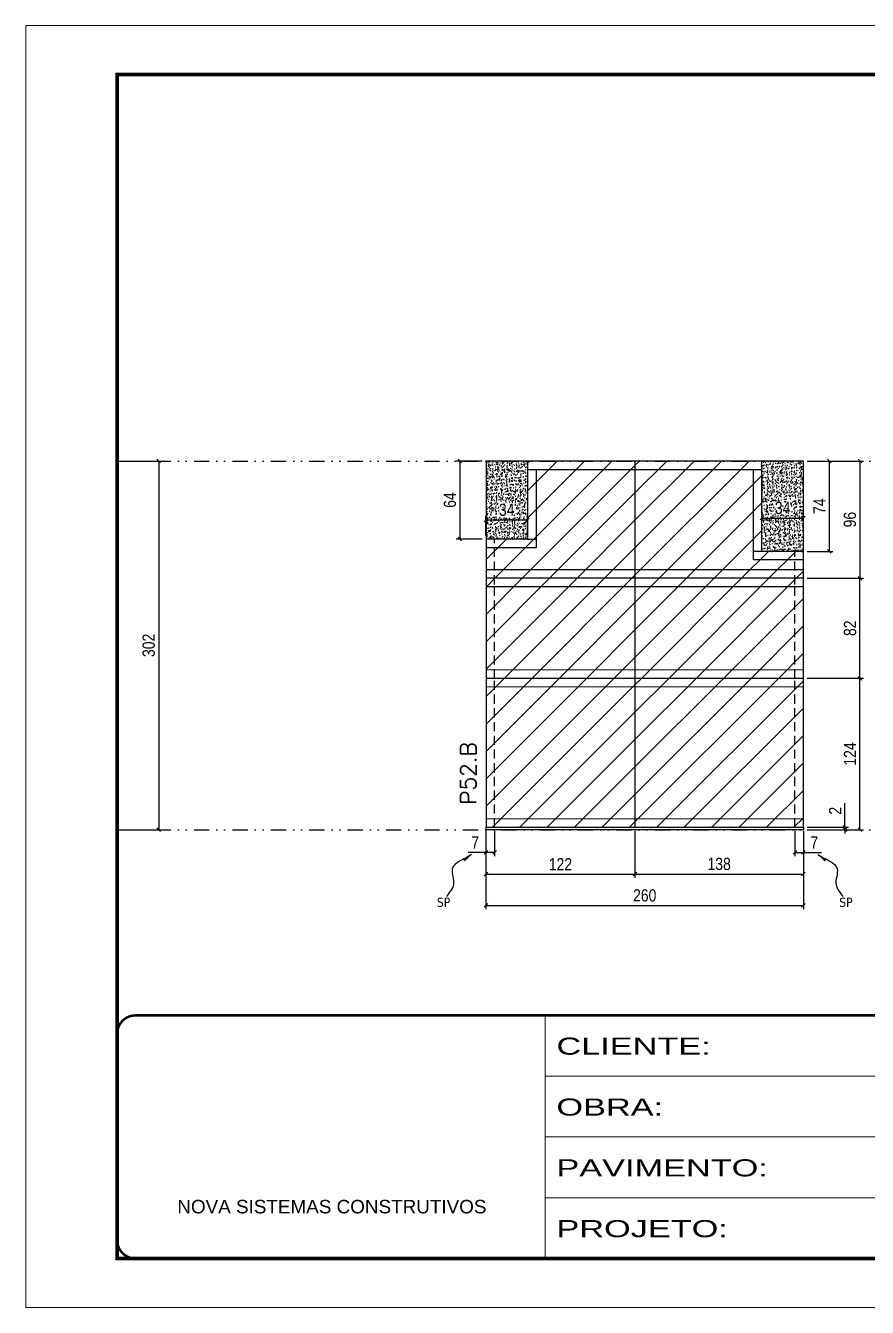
# Model space of a CAD drawing. Extents: x 2102 to 8383, y -13264 to 2718.
# Drawn here: x 3701 to 4390, y -6372 to -5322 of the extents above; entities that cross this region are included whole.
import ezdxf

# ---------------------------------------------------------------- set-up
doc = ezdxf.new("R2010")
doc.units = 0
for name, pattern in [('CONTINUO', [0]), ('DASHED', [0.75, 0.5, -0.25]), ('DIVIDE2', [0.625, 0.25, -0.125, 0, -0.125, 0, -0.125]), ('HIDDEN', [0.375, 0.25, -0.125])]:
    doc.linetypes.add(name, pattern=pattern)
for name, color, linetype in [('COTA', 241, 'Continuous'), ('Nível', 160, 'Continuous'), ('Painéis', 200, 'Continuous'), ('SARR_2.2x7', 40, 'Continuous'), ('Sarrafo de Pressão', 42, 'HIDDEN'), ('texto', 7, 'Continuous')]:
    doc.layers.add(name, color=color, linetype=linetype)
for name, color, linetype, lineweight in [('Folhas', 255, 'Continuous', 9), ('Hachura', 251, 'Continuous', 9), ('Sarr 2.2x7', 40, 'Continuous', 9), ('SARRAFO DE PRESSAO', 251, 'DASHED', 9), ('Texto Seção', 7, 'Continuous', 15)]:
    doc.layers.add(name, color=color, linetype=linetype, lineweight=lineweight)
doc.styles.add('ARIAL', font='arial.ttf')
doc.styles.add('COTA TECNICA', font='techl___.ttf', dxfattribs={"height": 10})
doc.styles.add('COTA TECNICA-50', font='techl___.ttf', dxfattribs={"height": 10})
doc.styles.add('REGUA-120', font='ROMANS.shx', dxfattribs={"height": 15})
doc.styles.get("Standard").update_dxf_attribs({"font": 'arial.ttf'})
doc.styles.add('Tecnologia', font='')
doc.styles.get('Tecnologia').set_extended_font_data('Forgotten Futurist')
doc.dimstyles.new('COTA PAINEL-50', dxfattribs={"dimtxt": 10, "dimasz": 3, "dimexe": 3, "dimexo": 3, "dimgap": 3, "dimtad": 1, "dimdec": 1, "dimzin": 12, "dimdsep": 46, "dimtxsty": 'COTA TECNICA-50', "dimblk1": 'OBLIQUE', "dimblk2": 'OBLIQUE', "dimsah": 1, "dimcen": 0.9, "dimclrd": 4, "dimclre": 4, "dimclrt": 240, "dimadec": 1, "dimazin": 3, "dimtfac": 1, "dimtdec": 1, "dimtmove": 0, "dimatfit": 3, "dimfxl": 1, "dimtolj": 1, "dimtzin": 12, "dimarcsym": 0})
doc.dimstyles.new('PAINEL', dxfattribs={"dimtxt": 10, "dimasz": 3, "dimexe": 3, "dimexo": 3, "dimgap": 3, "dimtad": 1, "dimdec": 1, "dimzin": 12, "dimdsep": 46, "dimtxsty": 'COTA TECNICA', "dimblk1": 'OBLIQUE', "dimblk2": 'OBLIQUE', "dimsah": 1, "dimcen": 0.9, "dimclrd": 4, "dimclre": 4, "dimclrt": 240, "dimadec": 1, "dimazin": 3, "dimtfac": 1, "dimtdec": 1, "dimtmove": 0, "dimatfit": 3, "dimfxl": 1, "dimtolj": 1, "dimtzin": 12, "dimarcsym": 0})
doc.dimstyles.get("Standard").update_dxf_attribs({"dimtxt": 0.18, "dimasz": 0.18, "dimexe": 0.18, "dimexo": 0.0625, "dimgap": 0.09, "dimtad": 0, "dimtih": 1, "dimtoh": 1, "dimdec": 4, "dimzin": 0, "dimdsep": 46, "dimtxsty": 'Standard', "dimcen": 0.09, "dimadec": 0, "dimazin": 0, "dimtfac": 1, "dimtdec": 4, "dimtofl": 0, "dimtmove": 0, "dimatfit": 3, "dimfxl": 1, "dimtolj": 1, "dimtzin": 0, "dimarcsym": 0})
pattern_1 = [(50, (-128517.216, -32566.6026), (5.46554007, -0.47817257), [0.5715, -6.2865]), (355, (-128517.216, -32566.6026), (-1.05730264, 5.73170536), [0.4572, -5.02921753]), (100.4514447, (-128516.7604, -32566.6424), (4.40823741, 5.25353256), [0.48570026, -5.34270734]), (46.1842, (-128517.216, -32565.0786), (8.13237123, -1.26126984), [0.85725, -9.42975]), (96.6355576, (-128516.538, -32565.184), (7.122124, 7.42278374), [0.7285507, -8.01406824]), (351.184151, (-128517.216, -32565.079), (7.122124, 7.42278374), [0.685799, -7.54379196]), (21, (-128516.454, -32565.4596), (4.54843174, -3.06795595), [0.5715, -6.2865]), (326, (-128516.454, -32565.4596), (1.85406085, 5.52563898), [0.4572, -5.0292]), (71.451445, (-128516.075, -32565.715), (6.40249258, 2.45768307), [0.48570026, -5.34269813]), (37.5, (-128517.2158, -32566.6026), (0.092658098, 2.536651166), [0, -4.96824, 0, -5.1054, 0, -5.04825]), (7.5, (-128517.2158, -32566.6026), (2.004589875, 3.005417245), [0, -2.91084, 0, -4.85394, 0, -1.92405]), (327.5, (-128518.915, -32566.6026), (4.067717855, -0.17186232), [0, -1.905, 0, -5.9436, 0, -7.8867]), (317.5, (-128519.677, -32566.6026), (4.44387544, 0.76279473), [0, -2.4765, 0, -3.94716, 0, -5.6007])]
pattern_2 = [(45, (-128517.216, -32522.603), (-11.2253202, 11.2253202), [])]

# ---------------------------------------------------------------- blocks, each defined once
blk = doc.blocks.new('9999999999')
at = {"color": 30, "linetype": 'CONTINUO'}
for p, q in [((98564.6, 34230.2), (98564.6, 34429.4)), ((98564.6, 34379.6), (99584, 34379.6)), ((98564.6, 34329.8), (99488, 34329.8)), ((98564.6, 34280), (99488, 34280))]:
    blk.add_line(p, q, dxfattribs=at)
at = {"color": 30, "linetype": 'CONTINUO', "const_width": 2}
blk.add_lwpolyline([(99584, 34230.2), (99584, 34414.4, 0.414214), (99569, 34429.4), (98229, 34429.4, 0.414214), (98214, 34414.4), (98214, 34245.2, 0.414214), (98229, 34230.2), (99584, 34230.2)], format="xyb", dxfattribs=at)
at = {"layer": 'Folhas'}
blk.add_lwpolyline([(98139, 34190.2), (99624, 34190.2), (99624, 35240.2), (98139, 35240.2)], close=True, dxfattribs=at)
at = {"layer": 'Folhas', "color": 30, "const_width": 3}
blk.add_lwpolyline([(98214, 34230.2), (99584, 34230.2), (99584, 35200.2), (98214, 35200.2)], close=True, dxfattribs=at)
at = {"color": 7, "linetype": 'Continuous', "ltscale": 5, "style": 'ARIAL'}
blk.add_text('NOVA SISTEMAS CONSTRUTIVOS', height=11.059, dxfattribs=at).set_placement((98263.2, 34267.2))
at = {"layer": 'Folhas', "color": 7, "style": 'Tecnologia', "width": 1.5}
for s, p in [('CLIENTE:', (98573.7, 34397.2)), ('OBRA:', (98573.7, 34347.3)), ('PAVIMENTO:', (98573.7, 34297.5)), ('PROJETO:', (98573.7, 34247.7))]:
    blk.add_text(s, height=14, dxfattribs=at).set_placement(p)
blk = doc.blocks.new('_Oblique')
at = {"color": 0, "linetype": 'ByBlock', "lineweight": -2}
blk.add_line((-0.5, -0.5), (0.5, 0.5), dxfattribs=at)
blk = doc.blocks.new('*D1163')
at = {"layer": 'COTA', "color": 4, "linetype": 'ByBlock', "lineweight": -2, "transparency": 16777216}
for p, q in [((3778.8, -5679.1), (3812.8, -5679.1)), ((3809.8, -5679.1), (3809.8, -5981.1)), ((3778.8, -5981.1), (3812.8, -5981.1))]:
    blk.add_line(p, q, dxfattribs=at)
at = {"layer": 'Defpoints', "color": 0, "linetype": 'ByBlock', "transparency": 16777216}
for p in [(3775.8, -5679.1), (3775.8, -5981.1), (3809.8, -5981.1)]:
    blk.add_point(p, dxfattribs=at)
at = {"layer": 'COTA', "color": 4, "linetype": 'ByBlock', "lineweight": -2, "transparency": 16777216, "xscale": 3, "yscale": 3, "zscale": 3}
for p, rotation in [((3809.8, -5679.1), 90), ((3809.8, -5981.1), 270)]:
    blk.add_blockref('_Oblique', p, dxfattribs=dict(at, rotation=rotation))
at = {"layer": 'COTA', "color": 240, "linetype": 'ByBlock', "transparency": 16777216, "insert": (3801.6, -5830.1), "char_height": 10, "attachment_point": 5, "rotation": 90, "style": 'COTA TECNICA'}
blk.add_mtext('\\A1;302', dxfattribs=at)
blk = doc.blocks.new('*D468')
at = {"layer": 'COTA', "color": 4, "lineweight": -2, "transparency": 16777216}
for p, q in [((4077.8, -5982.1), (4077.8, -6046.1)), ((4337.8, -5982.1), (4337.8, -6046.1)), ((4077.8, -6043.1), (4337.8, -6043.1))]:
    blk.add_line(p, q, dxfattribs=at)
at = {"layer": 'Defpoints', "color": 0, "transparency": 16777216}
for p in [(4077.8, -5979.1), (4337.8, -5979.1), (4337.8, -6043.1)]:
    blk.add_point(p, dxfattribs=at)
at = {"layer": 'COTA', "color": 4, "lineweight": -2, "transparency": 16777216, "xscale": 3, "yscale": 3, "zscale": 3, "rotation": 180}
blk.add_blockref('_Oblique', (4077.8, -6043.1), dxfattribs=at)
at = {"layer": 'COTA', "color": 4, "lineweight": -2, "transparency": 16777216, "xscale": 3, "yscale": 3, "zscale": 3}
blk.add_blockref('_Oblique', (4337.8, -6043.1), dxfattribs=at)
at = {"layer": 'COTA', "color": 240, "transparency": 16777216, "insert": (4207.8, -6035), "char_height": 10, "attachment_point": 5, "style": 'COTA TECNICA'}
blk.add_mtext('\\A1;260', dxfattribs=at)
blk = doc.blocks.new('*D469')
at = {"layer": 'COTA', "color": 4, "lineweight": -2, "transparency": 16777216}
for p, q in [((4077.8, -5984.1), (4077.8, -6002.7)), ((4084.8, -5982.1), (4084.8, -6002.7)), ((4077.8, -5999.7), (4063.1, -5999.7)), ((4084.8, -5999.7), (4077.8, -5999.7))]:
    blk.add_line(p, q, dxfattribs=at)
at = {"layer": 'Defpoints', "color": 0, "transparency": 16777216}
for p in [(4077.8, -5981.1), (4084.8, -5979.1), (4077.8, -5999.7)]:
    blk.add_point(p, dxfattribs=at)
at = {"layer": 'COTA', "color": 4, "lineweight": -2, "transparency": 16777216, "xscale": 3, "yscale": 3, "zscale": 3, "rotation": 180}
blk.add_blockref('_Oblique', (4077.8, -5999.7), dxfattribs=at)
at = {"layer": 'COTA', "color": 4, "lineweight": -2, "transparency": 16777216, "xscale": 3, "yscale": 3, "zscale": 3}
blk.add_blockref('_Oblique', (4084.8, -5999.7), dxfattribs=at)
at = {"layer": 'COTA', "color": 240, "transparency": 16777216, "insert": (4069, -5991.6), "char_height": 10, "attachment_point": 5, "style": 'COTA TECNICA-50'}
blk.add_mtext('\\A1;7', dxfattribs=at)
blk = doc.blocks.new('*D441')
at = {"layer": 'COTA', "color": 4, "lineweight": -2, "transparency": 16777216}
for p, q in [((4330.8, -5982.1), (4330.8, -6002.7)), ((4337.8, -5984.1), (4337.8, -6002.7)), ((4330.8, -5999.7), (4337.8, -5999.7)), ((4337.8, -5999.7), (4352.6, -5999.7))]:
    blk.add_line(p, q, dxfattribs=at)
at = {"layer": 'Defpoints', "color": 0, "transparency": 16777216}
for p in [(4330.8, -5979.1), (4337.8, -5981.1), (4337.8, -5999.7)]:
    blk.add_point(p, dxfattribs=at)
at = {"layer": 'COTA', "color": 4, "lineweight": -2, "transparency": 16777216, "xscale": 3, "yscale": 3, "zscale": 3, "rotation": 180}
blk.add_blockref('_Oblique', (4330.8, -5999.7), dxfattribs=at)
at = {"layer": 'COTA', "color": 4, "lineweight": -2, "transparency": 16777216, "xscale": 3, "yscale": 3, "zscale": 3}
blk.add_blockref('_Oblique', (4337.8, -5999.7), dxfattribs=at)
at = {"layer": 'COTA', "color": 240, "transparency": 16777216, "insert": (4346.7, -5991.6), "char_height": 10, "attachment_point": 5, "style": 'COTA TECNICA-50'}
blk.add_mtext('\\A1;7', dxfattribs=at)
blk = doc.blocks.new('*D442')
at = {"layer": 'COTA', "color": 4, "lineweight": -2, "transparency": 16777216}
for p, q in [((4340.8, -5857.1), (4387.1, -5857.1)), ((4384.1, -5981.1), (4384.1, -5857.1)), ((4340.8, -5981.1), (4387.1, -5981.1))]:
    blk.add_line(p, q, dxfattribs=at)
at = {"layer": 'Defpoints', "color": 0, "transparency": 16777216}
for p in [(4337.8, -5857.1), (4384.1, -5857.1), (4337.8, -5981.1)]:
    blk.add_point(p, dxfattribs=at)
at = {"layer": 'COTA', "color": 4, "lineweight": -2, "transparency": 16777216, "xscale": 3, "yscale": 3, "zscale": 3}
for p, rotation in [((4384.1, -5857.1), 90), ((4384.1, -5981.1), 270)]:
    blk.add_blockref('_Oblique', p, dxfattribs=dict(at, rotation=rotation))
at = {"layer": 'COTA', "color": 240, "transparency": 16777216, "insert": (4376, -5919.1), "char_height": 10, "attachment_point": 5, "rotation": 90, "style": 'COTA TECNICA-50'}
blk.add_mtext('\\A1;124', dxfattribs=at)
blk = doc.blocks.new('*D443')
at = {"layer": 'COTA', "color": 4, "lineweight": -2, "transparency": 16777216}
for p, q in [((4371.8, -5979.1), (4371.8, -5959.5)), ((4340.8, -5979.1), (4374.8, -5979.1)), ((4340.8, -5981.1), (4374.8, -5981.1)), ((4371.8, -5981.1), (4371.8, -5979.1)), ((4371.8, -5981.1), (4371.8, -5984.1))]:
    blk.add_line(p, q, dxfattribs=at)
at = {"layer": 'Defpoints', "color": 0, "transparency": 16777216}
for p in [(4337.8, -5979.1), (4337.8, -5981.1), (4371.8, -5981.1)]:
    blk.add_point(p, dxfattribs=at)
at = {"layer": 'COTA', "color": 4, "lineweight": -2, "transparency": 16777216, "xscale": 3, "yscale": 3, "zscale": 3}
for p, rotation in [((4371.8, -5979.1), 270), ((4371.8, -5981.1), 90)]:
    blk.add_blockref('_Oblique', p, dxfattribs=dict(at, rotation=rotation))
at = {"layer": 'COTA', "color": 240, "transparency": 16777216, "insert": (4363.8, -5965.6), "char_height": 10, "attachment_point": 5, "rotation": 90, "style": 'COTA TECNICA-50'}
blk.add_mtext('\\A1;2', dxfattribs=at)
blk = doc.blocks.new('*D444')
at = {"layer": 'COTA', "color": 4, "linetype": 'ByBlock', "lineweight": -2, "transparency": 16777216}
for p, q in [((4340.8, -5679.1), (4387.1, -5679.1)), ((4384.1, -5679.1), (4384.1, -5775.1)), ((4340.8, -5775.1), (4387.1, -5775.1))]:
    blk.add_line(p, q, dxfattribs=at)
at = {"layer": 'Defpoints', "color": 0, "linetype": 'ByBlock', "transparency": 16777216}
for p in [(4337.8, -5679.1), (4337.8, -5775.1), (4384.1, -5775.1)]:
    blk.add_point(p, dxfattribs=at)
at = {"layer": 'COTA', "color": 4, "linetype": 'ByBlock', "lineweight": -2, "transparency": 16777216, "xscale": 3, "yscale": 3, "zscale": 3}
for p, rotation in [((4384.1, -5679.1), 90), ((4384.1, -5775.1), 270)]:
    blk.add_blockref('_Oblique', p, dxfattribs=dict(at, rotation=rotation))
at = {"layer": 'COTA', "color": 240, "linetype": 'ByBlock', "transparency": 16777216, "insert": (4375.9, -5727.1), "char_height": 10, "attachment_point": 5, "rotation": 90, "style": 'COTA TECNICA'}
blk.add_mtext('\\A1;96', dxfattribs=at)
blk = doc.blocks.new('*D445')
at = {"layer": 'COTA', "color": 4, "linetype": 'ByBlock', "lineweight": -2, "transparency": 16777216}
for p, q in [((4340.8, -5775.1), (4387.1, -5775.1)), ((4384.1, -5857.1), (4384.1, -5775.1)), ((4340.8, -5857.1), (4387.1, -5857.1))]:
    blk.add_line(p, q, dxfattribs=at)
at = {"layer": 'Defpoints', "color": 0, "linetype": 'ByBlock', "transparency": 16777216}
for p in [(4337.8, -5775.1), (4384.1, -5775.1), (4337.8, -5857.1)]:
    blk.add_point(p, dxfattribs=at)
at = {"layer": 'COTA', "color": 4, "linetype": 'ByBlock', "lineweight": -2, "transparency": 16777216, "xscale": 3, "yscale": 3, "zscale": 3}
for p, rotation in [((4384.1, -5775.1), 90), ((4384.1, -5857.1), 270)]:
    blk.add_blockref('_Oblique', p, dxfattribs=dict(at, rotation=rotation))
at = {"layer": 'COTA', "color": 240, "linetype": 'ByBlock', "transparency": 16777216, "insert": (4376, -5816.1), "char_height": 10, "attachment_point": 5, "rotation": 90, "style": 'COTA TECNICA'}
blk.add_mtext('\\A1;82', dxfattribs=at)
blk = doc.blocks.new('*D1156')
at = {"layer": 'COTA', "color": 4, "linetype": 'ByBlock', "lineweight": -2, "transparency": 16777216}
for p, q in [((4077.8, -5982.1), (4077.8, -6020.5)), ((4199.8, -5982.1), (4199.8, -6020.5)), ((4077.8, -6017.5), (4199.8, -6017.5))]:
    blk.add_line(p, q, dxfattribs=at)
at = {"layer": 'Defpoints', "color": 0, "linetype": 'ByBlock', "transparency": 16777216}
for p in [(4077.8, -5979.1), (4199.8, -5979.1), (4199.8, -6017.5)]:
    blk.add_point(p, dxfattribs=at)
at = {"layer": 'COTA', "color": 4, "linetype": 'ByBlock', "lineweight": -2, "transparency": 16777216, "xscale": 3, "yscale": 3, "zscale": 3, "rotation": 180}
blk.add_blockref('_Oblique', (4077.8, -6017.5), dxfattribs=at)
at = {"layer": 'COTA', "color": 4, "linetype": 'ByBlock', "lineweight": -2, "transparency": 16777216, "xscale": 3, "yscale": 3, "zscale": 3}
blk.add_blockref('_Oblique', (4199.8, -6017.5), dxfattribs=at)
at = {"layer": 'COTA', "color": 240, "linetype": 'ByBlock', "transparency": 16777216, "insert": (4138.8, -6009.4), "char_height": 10, "attachment_point": 5, "style": 'COTA TECNICA'}
blk.add_mtext('\\A1;122', dxfattribs=at)
blk = doc.blocks.new('*D1157')
at = {"layer": 'COTA', "color": 4, "linetype": 'ByBlock', "lineweight": -2, "transparency": 16777216}
for p, q in [((4199.8, -5982.1), (4199.8, -6020.5)), ((4337.8, -5984.1), (4337.8, -6020.5)), ((4199.8, -6017.5), (4337.8, -6017.5))]:
    blk.add_line(p, q, dxfattribs=at)
at = {"layer": 'Defpoints', "color": 0, "linetype": 'ByBlock', "transparency": 16777216}
for p in [(4199.8, -5979.1), (4337.8, -5981.1), (4337.8, -6017.5)]:
    blk.add_point(p, dxfattribs=at)
at = {"layer": 'COTA', "color": 4, "linetype": 'ByBlock', "lineweight": -2, "transparency": 16777216, "xscale": 3, "yscale": 3, "zscale": 3, "rotation": 180}
blk.add_blockref('_Oblique', (4199.8, -6017.5), dxfattribs=at)
at = {"layer": 'COTA', "color": 4, "linetype": 'ByBlock', "lineweight": -2, "transparency": 16777216, "xscale": 3, "yscale": 3, "zscale": 3}
blk.add_blockref('_Oblique', (4337.8, -6017.5), dxfattribs=at)
at = {"layer": 'COTA', "color": 240, "linetype": 'ByBlock', "transparency": 16777216, "insert": (4268.8, -6009.2), "char_height": 10, "attachment_point": 5, "style": 'COTA TECNICA'}
blk.add_mtext('\\A1;138', dxfattribs=at)
blk = doc.blocks.new('*D1158')
at = {"layer": 'COTA', "color": 4, "linetype": 'ByBlock', "lineweight": -2, "transparency": 16777216}
for p, q in [((4340.8, -5679.1), (4362, -5679.1)), ((4359, -5679.1), (4359, -5753.1)), ((4340.8, -5753.1), (4362, -5753.1))]:
    blk.add_line(p, q, dxfattribs=at)
at = {"layer": 'Defpoints', "color": 0, "linetype": 'ByBlock', "transparency": 16777216}
for p in [(4337.8, -5679.1), (4337.8, -5753.1), (4359, -5753.1)]:
    blk.add_point(p, dxfattribs=at)
at = {"layer": 'COTA', "color": 4, "linetype": 'ByBlock', "lineweight": -2, "transparency": 16777216, "xscale": 3, "yscale": 3, "zscale": 3}
for p, rotation in [((4359, -5679.1), 90), ((4359, -5753.1), 270)]:
    blk.add_blockref('_Oblique', p, dxfattribs=dict(at, rotation=rotation))
at = {"layer": 'COTA', "color": 240, "linetype": 'ByBlock', "transparency": 16777216, "insert": (4351, -5716.1), "char_height": 10, "attachment_point": 5, "rotation": 90, "style": 'COTA TECNICA'}
blk.add_mtext('\\A1;74', dxfattribs=at)
blk = doc.blocks.new('*D1159')
at = {"layer": 'COTA', "color": 4, "linetype": 'ByBlock', "lineweight": -2, "transparency": 16777216}
for p, q in [((4074.8, -5679.1), (4053.4, -5679.1)), ((4056.4, -5679.1), (4056.4, -5743.1)), ((4074.8, -5743.1), (4053.4, -5743.1))]:
    blk.add_line(p, q, dxfattribs=at)
at = {"layer": 'Defpoints', "color": 0, "linetype": 'ByBlock', "transparency": 16777216}
for p in [(4077.8, -5679.1), (4056.4, -5743.1), (4077.8, -5743.1)]:
    blk.add_point(p, dxfattribs=at)
at = {"layer": 'COTA', "color": 4, "linetype": 'ByBlock', "lineweight": -2, "transparency": 16777216, "xscale": 3, "yscale": 3, "zscale": 3}
for p, rotation in [((4056.4, -5679.1), 90), ((4056.4, -5743.1), 270)]:
    blk.add_blockref('_Oblique', p, dxfattribs=dict(at, rotation=rotation))
at = {"layer": 'COTA', "color": 240, "linetype": 'ByBlock', "transparency": 16777216, "insert": (4048.3, -5711.1), "char_height": 10, "attachment_point": 5, "rotation": 90, "style": 'COTA TECNICA'}
blk.add_mtext('\\A1;64', dxfattribs=at)
blk = doc.blocks.new('*D1451')
at = {"layer": 'COTA', "color": 4, "linetype": 'ByBlock', "lineweight": -2, "transparency": 16777216}
for p, q in [((4077.8, -5740.1), (4077.8, -5724.3)), ((4077.8, -5727.3), (4111.8, -5727.3)), ((4111.8, -5740.1), (4111.8, -5724.3))]:
    blk.add_line(p, q, dxfattribs=at)
at = {"layer": 'Defpoints', "color": 0, "linetype": 'ByBlock', "transparency": 16777216}
for p in [(4111.8, -5727.3), (4077.8, -5743.1), (4111.8, -5743.1)]:
    blk.add_point(p, dxfattribs=at)
at = {"layer": 'COTA', "color": 4, "linetype": 'ByBlock', "lineweight": -2, "transparency": 16777216, "xscale": 3, "yscale": 3, "zscale": 3, "rotation": 180}
blk.add_blockref('_Oblique', (4077.8, -5727.3), dxfattribs=at)
at = {"layer": 'COTA', "color": 4, "linetype": 'ByBlock', "lineweight": -2, "transparency": 16777216, "xscale": 3, "yscale": 3, "zscale": 3}
blk.add_blockref('_Oblique', (4111.8, -5727.3), dxfattribs=at)
at = {"layer": 'COTA', "color": 240, "linetype": 'ByBlock', "transparency": 16777216, "insert": (4094.8, -5719.1), "char_height": 10, "attachment_point": 5, "style": 'COTA TECNICA'}
blk.add_mtext('\\A1;34', dxfattribs=at)
blk = doc.blocks.new('*D1452')
at = {"layer": 'COTA', "color": 4, "linetype": 'ByBlock', "lineweight": -2, "transparency": 16777216}
for p, q in [((4303.8, -5750.1), (4303.8, -5722.8)), ((4303.8, -5725.8), (4337.8, -5725.8)), ((4337.8, -5750.1), (4337.8, -5722.8))]:
    blk.add_line(p, q, dxfattribs=at)
at = {"layer": 'Defpoints', "color": 0, "linetype": 'ByBlock', "transparency": 16777216}
for p in [(4337.8, -5725.8), (4303.8, -5753.1), (4337.8, -5753.1)]:
    blk.add_point(p, dxfattribs=at)
at = {"layer": 'COTA', "color": 4, "linetype": 'ByBlock', "lineweight": -2, "transparency": 16777216, "xscale": 3, "yscale": 3, "zscale": 3, "rotation": 180}
blk.add_blockref('_Oblique', (4303.8, -5725.8), dxfattribs=at)
at = {"layer": 'COTA', "color": 4, "linetype": 'ByBlock', "lineweight": -2, "transparency": 16777216, "xscale": 3, "yscale": 3, "zscale": 3}
blk.add_blockref('_Oblique', (4337.8, -5725.8), dxfattribs=at)
at = {"layer": 'COTA', "color": 240, "linetype": 'ByBlock', "transparency": 16777216, "insert": (4320.8, -5717.6), "char_height": 10, "attachment_point": 5, "style": 'COTA TECNICA'}
blk.add_mtext('\\A1;34', dxfattribs=at)

msp = doc.modelspace()

# ---------------------------------------------------------------- hatches: boundary and pattern name
at = {"layer": 'COTA', "linetype": 'ByBlock'}
h = msp.add_hatch(dxfattribs=at)
h.set_pattern_fill('AR-CONC', color=256, scale=0.03)
h.set_pattern_definition(pattern_1)
h.paths.add_polyline_path([(4077.84, -5743.14), (4111.84, -5743.14), (4111.84, -5679.14), (4077.84, -5679.14)])
h.paths.add_polyline_path([(4084.05, -5728.79), (4105.94, -5728.79), (4105.94, -5708.2), (4084.05, -5708.2)], flags=24)
h = msp.add_hatch(dxfattribs=at)
h.set_pattern_fill('AR-CONC', color=256, scale=0.03)
h.set_pattern_definition(pattern_1)
h.paths.add_polyline_path([(4337.84, -5679.14), (4303.84, -5679.14), (4303.84, -5753.14), (4337.84, -5753.14)])
h.paths.add_polyline_path([(4310.05, -5727.29), (4331.94, -5727.29), (4331.94, -5706.7), (4310.05, -5706.7)], flags=24)
at = {"layer": 'Hachura', "linetype": 'ByBlock'}
h = msp.add_hatch(dxfattribs=at)
h.set_pattern_fill('ANSI31', color=256, scale=5)
h.set_pattern_definition(pattern_2)
h.paths.add_polyline_path([(4199.84, -5679.14), (4111.84, -5679.14), (4111.84, -5743.14), (4077.84, -5743.14), (4077.84, -5775.14), (4199.84, -5775.14)])
h = msp.add_hatch(dxfattribs=at)
h.set_pattern_fill('ANSI31', color=256, scale=5)
h.set_pattern_definition(pattern_2)
h.paths.add_polyline_path([(4199.84, -5775.14), (4337.84, -5775.14), (4337.84, -5753.14), (4303.84, -5753.14), (4303.84, -5679.14), (4199.84, -5679.14)])
h = msp.add_hatch(dxfattribs=at)
h.set_pattern_fill('ANSI31', color=256, scale=5)
h.set_pattern_definition(pattern_2)
h.paths.add_polyline_path([(4199.84, -5775.14), (4077.84, -5775.14), (4077.84, -5857.14), (4199.84, -5857.14)])
h = msp.add_hatch(dxfattribs=at)
h.set_pattern_fill('ANSI31', color=256, scale=5)
h.set_pattern_definition(pattern_2)
h.paths.add_polyline_path([(4337.84, -5857.14), (4337.84, -5775.14), (4199.84, -5775.14), (4199.84, -5857.14)])
h = msp.add_hatch(dxfattribs=at)
h.set_pattern_fill('ANSI31', color=256, scale=5)
h.set_pattern_definition(pattern_2)
h.paths.add_polyline_path([(4199.84, -5857.14), (4077.84, -5857.14), (4077.84, -5979.14), (4199.84, -5979.14)])
h = msp.add_hatch(dxfattribs=at)
h.set_pattern_fill('ANSI31', color=256, scale=5)
h.set_pattern_definition(pattern_2)
h.paths.add_polyline_path([(4337.84, -5857.14), (4199.84, -5857.14), (4199.84, -5979.14), (4337.84, -5979.14)])

# ---------------------------------------------------------------- linework, layer by layer
at = {"layer": 'COTA', "linetype": 'ByBlock'}
for p, q in [((4111.84, -5679.14), (4077.84, -5679.14)), ((4077.84, -5679.14), (4077.84, -5743.14)), ((4337.84, -5679.14), (4303.84, -5679.14)), ((4337.84, -5753.14), (4337.84, -5679.14))]:
    msp.add_line(p, q, dxfattribs=at)
at = {"layer": 'Nível', "color": 4, "linetype": 'DIVIDE2', "ltscale": 50}
for p, q in [((3775.78, -5679.14), (5145.78, -5679.14)), ((3775.78, -5981.14), (5145.78, -5981.14))]:
    msp.add_line(p, q, dxfattribs=at)
at = {"layer": 'Painéis'}
for p, q in [((4303.84, -5679.14), (4111.84, -5679.14)), ((4111.84, -5679.14), (4111.84, -5743.14)), ((4199.84, -5679.14), (4199.84, -5979.14)), ((4303.84, -5753.14), (4303.84, -5679.14)), ((4111.84, -5743.14), (4077.84, -5743.14)), ((4077.84, -5743.14), (4077.84, -5979.14)), ((4337.84, -5753.14), (4303.84, -5753.14)), ((4337.84, -5979.14), (4337.84, -5753.14)), ((4337.84, -5775.14), (4077.84, -5775.14)), ((4337.84, -5775.14), (4077.84, -5775.14)), ((4337.84, -5857.14), (4077.84, -5857.14)), ((4077.84, -5979.14), (4337.84, -5979.14))]:
    msp.add_line(p, q, dxfattribs=at)
msp.add_lwpolyline([(4077.84, -5979.14), (4337.84, -5979.14), (4337.84, -5981.14), (4077.84, -5981.14)], close=True, dxfattribs=at)
at = {"layer": 'Sarr 2.2x7', "linetype": 'Continuous'}
for p, q in [((4077.84, -5780.14), (4077.84, -5777.14)), ((4077.84, -5857.14), (4077.84, -5850.14)), ((4337.84, -5857.14), (4337.84, -5850.14)), ((4077.84, -5979.14), (4077.84, -5972.14)), ((4337.84, -5979.14), (4337.84, -5972.14))]:
    msp.add_line(p, q, dxfattribs=at)
at = {"layer": 'Sarr 2.2x7'}
for p, q in [((4337.84, -5850.14), (4077.84, -5850.14)), ((4337.84, -5864.14), (4077.84, -5864.14)), ((4337.84, -5972.14), (4077.84, -5972.14)), ((4337.84, -5979.14), (4077.84, -5979.14))]:
    msp.add_line(p, q, dxfattribs=at)
at = {"layer": 'SARR_2.2x7'}
for p, q in [((4111.84, -5686.14), (4199.84, -5686.14)), ((4118.84, -5686.14), (4118.84, -5743.14)), ((4199.84, -5686.14), (4303.84, -5686.14)), ((4296.84, -5753.14), (4296.84, -5686.14)), ((4111.84, -5743.14), (4118.84, -5743.14)), ((4118.84, -5743.14), (4118.84, -5750.14)), ((4118.84, -5750.14), (4077.84, -5750.14)), ((4296.84, -5760.14), (4296.84, -5753.14)), ((4303.84, -5753.14), (4296.84, -5753.14)), ((4337.84, -5760.14), (4296.84, -5760.14)), ((4199.84, -5768.14), (4077.84, -5768.14)), ((4337.84, -5768.14), (4199.84, -5768.14)), ((4337.84, -5782.14), (4077.84, -5782.14))]:
    msp.add_line(p, q, dxfattribs=at)
at = {"layer": 'Sarrafo de Pressão', "ltscale": 30}
for p, q in [((4084.84, -5780.14), (4084.84, -5743.14)), ((4330.84, -5780.14), (4330.84, -5753.14)), ((4084.84, -5857.14), (4084.84, -5780.14)), ((4330.84, -5857.14), (4330.84, -5780.14)), ((4084.84, -5979.14), (4084.84, -5857.14)), ((4330.84, -5979.14), (4330.84, -5857.14))]:
    msp.add_line(p, q, dxfattribs=at)

# ---------------------------------------------------------------- block references
at = {"layer": 'SARRAFO DE PRESSAO', "color": 6, "linetype": 'ByBlock'}
msp.add_blockref('9999999999', (-94438.19, -40562.63), dxfattribs=at)

# ---------------------------------------------------------------- texts
at = {"layer": 'texto', "color": 0, "char_height": 7.5, "attachment_point": 5}
for insert in [(4043.06, -6040.63), (4372.61, -6040.63)]:
    msp.add_mtext('{\\fTahoma|b0|i0|c0|p34;\\C4;SP}', dxfattribs=dict(at, insert=insert))
at = {"layer": 'Texto Seção', "insert": (4069.81, -5960.67), "char_height": 13, "width": 285.3299, "attachment_point": 7, "rotation": 90, "style": 'REGUA-120'}
msp.add_mtext('P52.B', dxfattribs=at)

# ---------------------------------------------------------------- dimensions: what is measured, and where the dimension line sits
at = {"layer": 'COTA', "linetype": 'ByBlock'}
for base, p1, p2, picture, middle in [((3809.78, -5981.14), (3775.78, -5679.14), (3775.78, -5981.14), '*D1163', (3801.56, -5830.14)), ((4056.39, -5743.14), (4077.84, -5679.14), (4077.84, -5743.14), '*D1159', (4048.29, -5711.14)), ((4359.04, -5753.14), (4337.84, -5679.14), (4337.84, -5753.14), '*D1158', (4350.97, -5716.14)), ((4384.08, -5775.14), (4337.84, -5857.14), (4337.84, -5775.14), '*D445', (4375.98, -5816.14))]:
    dim = msp.add_linear_dim(base=base, p1=p1, p2=p2, angle=90, dimstyle='PAINEL', dxfattribs=at)
    dim.commit()
    dim.dimension.update_dxf_attribs({"geometry": picture, "text_midpoint": middle})
dim = msp.add_linear_dim(base=(4384.08, -5775.14), p1=(4337.84, -5679.14), p2=(4337.84, -5775.14), angle=90, dimstyle='PAINEL', dxfattribs=at)
dim.commit()
dim.dimension.update_dxf_attribs({"geometry": '*D444', "text_midpoint": (4384.08, -5727.14), "dimtype": 160})
for base, p1, p2, picture, middle in [((4337.84, -5725.8), (4303.84, -5753.14), (4337.84, -5753.14), '*D1452', (4320.84, -5717.58)), ((4111.84, -5727.3), (4077.84, -5743.14), (4111.84, -5743.14), '*D1451', (4094.84, -5719.08)), ((4199.84, -6017.45), (4077.84, -5979.14), (4199.84, -5979.14), '*D1156', (4138.84, -6009.39))]:
    dim = msp.add_linear_dim(base=base, p1=p1, p2=p2, dimstyle='PAINEL', dxfattribs=at)
    dim.commit()
    dim.dimension.update_dxf_attribs({"geometry": picture, "text_midpoint": middle})
at = {"layer": 'COTA'}
for base, p1, p2, angle, picture, middle in [((4384.08, -5857.14), (4337.84, -5981.14), (4337.84, -5857.14), 90, '*D442', (4376, -5919.14)), ((4077.84, -5999.65), (4084.84, -5979.14), (4077.84, -5981.14), 180, '*D469', (4068.97, -5991.58))]:
    dim = msp.add_linear_dim(base=base, p1=p1, p2=p2, angle=angle, dimstyle='COTA PAINEL-50', dxfattribs=at)
    dim.commit()
    dim.dimension.update_dxf_attribs({"geometry": picture, "text_midpoint": middle})
dim = msp.add_linear_dim(base=(4371.84, -5981.14), p1=(4337.84, -5979.14), p2=(4337.84, -5981.14), angle=90, dimstyle='COTA PAINEL-50', dxfattribs=at)
dim.commit()
dim.dimension.update_dxf_attribs({"geometry": '*D443', "text_midpoint": (4371.84, -5965.56), "dimtype": 160})
dim = msp.add_linear_dim(base=(4337.84, -6043.1), p1=(4077.84, -5979.14), p2=(4337.84, -5979.14), dimstyle='PAINEL', override={"dimarcsym": 2}, dxfattribs=at)
dim.commit()
dim.dimension.update_dxf_attribs({"geometry": '*D468', "text_midpoint": (4207.84, -6034.99)})
at = {"layer": 'COTA', "linetype": 'ByBlock'}
dim = msp.add_linear_dim(base=(4337.84, -6017.45), p1=(4199.84, -5979.14), p2=(4337.84, -5981.14), dimstyle='PAINEL', override={"dimtmove": 1}, dxfattribs=at)
dim.commit()
dim.dimension.update_dxf_attribs({"geometry": '*D1157', "text_midpoint": (4268.84, -6009.21)})
at = {"layer": 'COTA'}
dim = msp.add_linear_dim(base=(4337.84, -5999.65), p1=(4330.84, -5979.14), p2=(4337.84, -5981.14), dimstyle='COTA PAINEL-50', dxfattribs=at)
dim.commit()
dim.dimension.update_dxf_attribs({"geometry": '*D441', "text_midpoint": (4346.7, -5991.58)})

# ---------------------------------------------------------------- leaders
at = {"layer": 'COTA', "path_type": 1}
for points in [[(4066.01, -6001.32), (4050.22, -6013.16), (4051.15, -6026.16), (4045.59, -6035.94)], [(4349.67, -6001.32), (4365.45, -6013.16), (4364.53, -6026.16), (4370.08, -6035.94)]]:
    msp.add_leader(points, dimstyle='Standard', override={"dimasz": 8}, dxfattribs=at)

doc.saveas('drawing.dxf')
